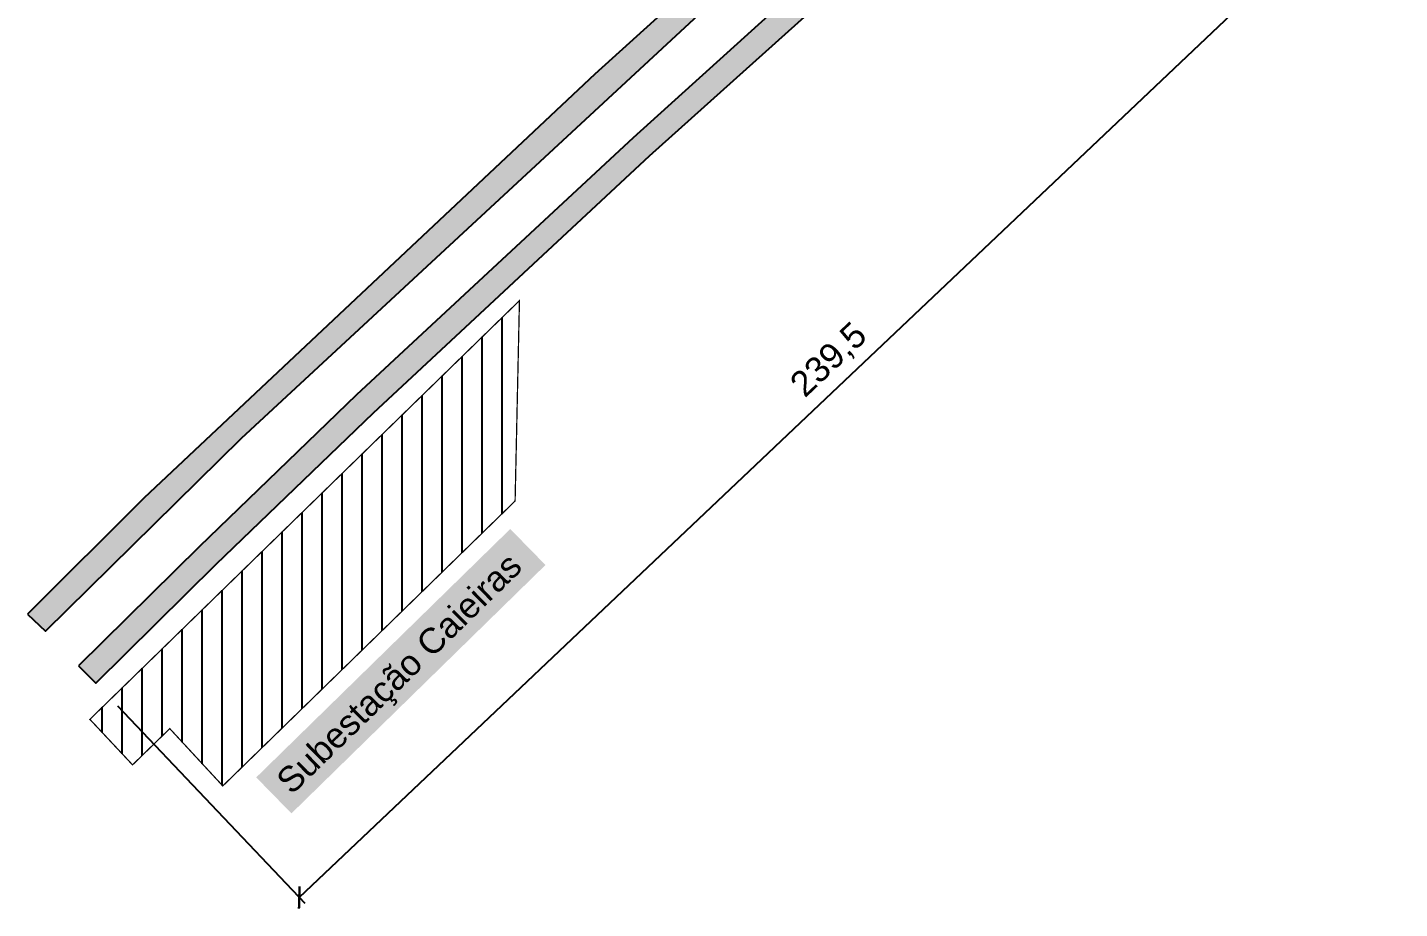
# Model space of a CAD drawing. Header units: metres. Extents: x 286532 to 329498, y 7396783 to 7466136.
# Drawn here: x 320498 to 320715.9, y 7414468.1 to 7414608 of the extents above; entities that cross this region are included whole.
import ezdxf

# ---------------------------------------------------------------- set-up
doc = ezdxf.new("R2010")
doc.units = ezdxf.units.M
doc.header["$LTSCALE"] = 10
doc.layers.get('0').update_dxf_attribs({"color": 255})
doc.layers.add('_AUX-PLATAFORMA COTAS', color=1, linetype='Continuous', lineweight=25)
doc.layers.add('_AUX-PLATAFORMA EXISTENTE', color=252, linetype='Continuous', lineweight=25)
doc.layers.add('Subestação', color=7, linetype='Continuous', true_color=0xf5f500)
doc.layers.add('Texto Subestação', color=7, linetype='Continuous', true_color=0xf0f000)
doc.styles.add('ARIAL', font='arial.ttf')
doc.styles.get("Standard").update_dxf_attribs({"font": 'arial.ttf'})
doc.dimstyles.new('ISO-25', dxfattribs={"dimtxt": 2.5, "dimasz": 2.5, "dimexe": 1.25, "dimexo": 0.625, "dimtad": 1, "dimtxsty": 'Standard', "dimcen": 2.5, "dimadec": 0, "dimazin": 0, "dimtfac": 1, "dimtmove": 0, "dimatfit": 3, "dimfxl": 1, "dimarcsym": 0})

# ---------------------------------------------------------------- blocks, each defined once
blk = doc.blocks.new('estação_caieiras')
at = {"layer": '_AUX-PLATAFORMA EXISTENTE', "true_color": 0xa1a1a1}
h = blk.add_hatch(color=253, dxfattribs=at)
h.dxf.hatch_style = 1
h.paths.add_polyline_path([(-238.95, -254.91), (-236.22, -257.65), (-217.08, -238.77), (-192.12, -214.73), (-148.32, -173.94), (-89.85, -121.41), (-88.31, -123.11), (-62.02, -99.36), (-64.85, -96.09), (-62.25, -93.77), (-62.35, -92.85), (-63.34, -91.76), (-63.34, -91.84), (-150.92, -171.08), (-194.83, -211.88), (-219.78, -236)])
h.paths.add_polyline_path([(-247.06, -246.7), (-244.18, -249.4), (-213.09, -218.79), (-139.81, -150.86), (-68.5, -86.29), (-68.48, -85.91), (-72.46, -81.36), (-80.9, -88.93), (-79.28, -90.68), (-156.98, -160.95), (-228.53, -228.24)])
at = {"layer": '_AUX-PLATAFORMA EXISTENTE', "color": 1}
for points in [[(-247.06, -246.7), (-244.18, -249.4), (-213.09, -218.79), (-139.81, -150.86), (-68.5, -86.29), (-68.48, -85.91), (-72.46, -81.36), (-80.9, -88.93), (-79.28, -90.68), (-156.98, -160.95), (-228.53, -228.24)], [(-238.95, -254.91), (-236.22, -257.65), (-217.08, -238.77), (-192.12, -214.73), (-148.32, -173.94), (-89.85, -121.41), (-88.31, -123.11), (-62.02, -99.36), (-64.85, -96.09), (-62.25, -93.77), (-62.35, -92.85), (-63.34, -91.76), (-63.34, -91.84), (-150.92, -171.08), (-194.83, -211.88), (-219.78, -236)]]:
    blk.add_lwpolyline(points, close=True, dxfattribs=at)
blk = doc.blocks.new('_ArchTick')
at = {"color": 0, "linetype": 'ByBlock', "const_width": 0.15}
blk.add_lwpolyline([(-0.5, -0.5), (0.5, 0.5)], dxfattribs=at)
blk = doc.blocks.new('*D134')
at = {"layer": '_AUX-PLATAFORMA COTAS', "color": 0, "lineweight": -2, "ltscale": 0.05, "transparency": 16777216}
for p, q in [((320686.15, 7414665.05), (320715.86, 7414633.71)), ((320541.18, 7414469.85), (320715, 7414634.62)), ((320512.33, 7414500.29), (320542.04, 7414468.95))]:
    blk.add_line(p, q, dxfattribs=at)
at = {"layer": 'Defpoints', "color": 0, "ltscale": 0.05, "transparency": 16777216}
for p in [(320682.71, 7414668.68), (320715, 7414634.62), (320508.89, 7414503.91)]:
    blk.add_point(p, dxfattribs=at)
at = {"layer": '_AUX-PLATAFORMA COTAS', "color": 0, "lineweight": -2, "ltscale": 0.05, "transparency": 16777216, "xscale": 2.5, "yscale": 2.5, "zscale": 2.5}
for p, rotation in [((320715, 7414634.62), 43.46817574613806), ((320541.18, 7414469.85), 223.468175746138)]:
    blk.add_blockref('_ArchTick', p, dxfattribs=dict(at, rotation=rotation))
at = {"layer": '_AUX-PLATAFORMA COTAS', "color": 0, "ltscale": 0.05, "transparency": 16777216, "insert": (320625.4, 7414555.07), "char_height": 4, "attachment_point": 5, "rotation": 43.4682}
blk.add_mtext('239,5', dxfattribs=at)

msp = doc.modelspace()

# ---------------------------------------------------------------- hatches: boundary and pattern name
at = {"layer": 'Subestação', "ltscale": 0.05}
h = msp.add_hatch(dxfattribs=at)
h.set_pattern_fill('ANSI31', color=256, angle=45)
h.paths.add_polyline_path([(320507.938, 7414498.129), (320514.712, 7414490.9), (320520.619, 7414496.659), (320529.04, 7414487.555), (320575.445, 7414532.8), (320576.135, 7414564.621)])

# ---------------------------------------------------------------- linework, layer by layer
at = {"layer": 'Subestação', "const_width": 0.2, "flags": 128}
msp.add_lwpolyline([(320507.938, 7414498.129), (320514.712, 7414490.9), (320520.619, 7414496.659), (320529.04, 7414487.555), (320575.445, 7414532.8), (320576.135, 7414564.621), (320507.938, 7414498.129)], dxfattribs=at)

# ---------------------------------------------------------------- block references
msp.add_blockref('estação_caieiras', (320745.09, 7414761.544))

# ---------------------------------------------------------------- texts
at = {"layer": 'Texto Subestação', "color": 250, "ltscale": 0.05, "true_color": 0x242424, "insert": (320537.174, 7414488.881), "char_height": 4, "attachment_point": 1, "rotation": 44.36745, "style": 'ARIAL', "bg_fill": 1, "box_fill_scale": 1.5, "bg_fill_color": 256, "bg_fill_true_color": 15921906, "bg_fill_transparency": 0}
msp.add_mtext_dynamic_manual_height_columns('Subestação Caieiras', width=52.41329, gutter_width=4362.902, heights=[4.144], dxfattribs=at)

# ---------------------------------------------------------------- dimensions: what is measured, and where the dimension line sits
at = {"layer": '_AUX-PLATAFORMA COTAS', "ltscale": 0.05}
dim = msp.add_aligned_dim(p1=(320508.892, 7414503.914), p2=(320682.712, 7414668.68), distance=-46.93, dimstyle='ISO-25', override={"dimtxt": 4, "dimexo": 5, "dimgap": 1.5, "dimtad": 3, "dimblk1": 'ArchTick', "dimblk2": 'ArchTick', "dimsah": 1}, dxfattribs=at)
dim.commit()
dim.dimension.update_dxf_attribs({"geometry": '*D134', "text_midpoint": (320625.402, 7414555.07)})

doc.saveas('drawing.dxf')
